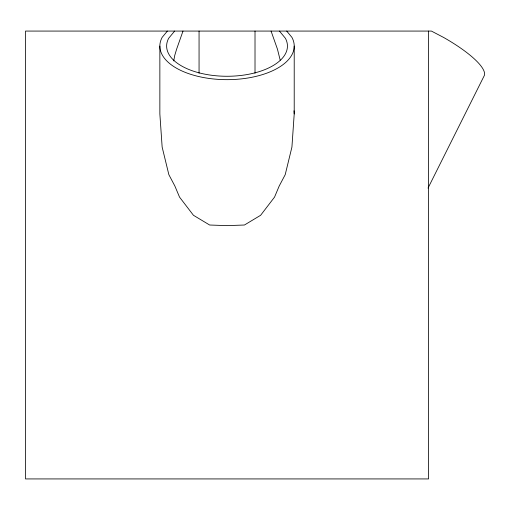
<?xml version="1.0" encoding="UTF-8"?>
<svg xmlns="http://www.w3.org/2000/svg" width="510" height="510" viewBox="0 0 510 510"><rect width="100%" height="100%" fill="white"/><g stroke="black" fill="none" stroke-linecap="round" stroke-linejoin="round"><path stroke-width="0.76" d="M294.213 46.072L294.213 113.94L291.924 147.071L285.211 174.662L279.199 186.029L274.539 197.109L260.623 215.29L244.424 225.018L227.033 225.63L209.648 225.018L193.449 215.29L179.533 197.109L174.873 186.029L168.855 174.662L162.148 147.071L159.859 113.94L159.859 46.072M173.744 60.913L174.726 55.469L176.626 49.145L183.001 31.072M428.024 188.107L484.5 75.161A67.18 16.792 26.6 0 0 443.477 37.377L431.403 31.072L25.5 31.072L25.5 478.928L428.572 478.928L428.572 31.072M167.369 31.072L162.148 37.377A67.18 33.59 0 0 0 227.033 79.662A67.18 33.59 0 0 0 291.924 37.377L286.703 31.072M174.643 31.072L168.689 38.256A60.403 30.198 0 0 0 227.033 76.27A60.403 30.198 0 0 0 285.383 38.256L279.429 31.072M271.065 31.072L277.446 49.145L280.188 60.135M294.015 110.778L294.213 113.94M255.013 31.072L255.013 73.255M199.059 31.072L199.059 73.255"/></g></svg>
